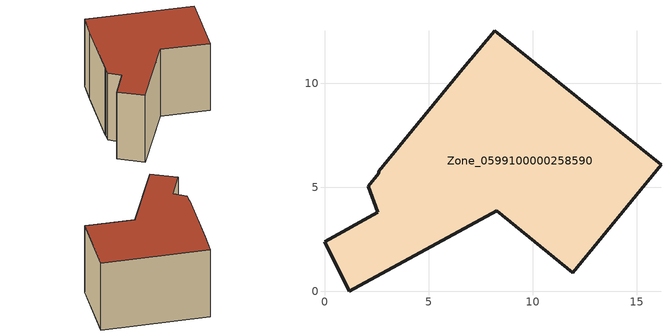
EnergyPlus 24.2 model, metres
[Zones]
Zone_0599100000258590
 floor ground (C_G): 2.6,5.77 6.64,10.71 8.18,12.54 16.17,6.1 11.94,0.9 8.28,3.87 1.18,0 0,2.38 2.56,3.81 2.1,5.06 2.61,5.68 z0
 wall outside (C_F): 6.64,10.71 2.6,5.77 2.61,5.68 2.1,5.06 2.56,3.81 0,2.38 1.18,0 8.28,3.87 11.94,0.9 16.17,6.1 8.18,12.54 6.64,10.71 z0:7.15
 roof outside (C_R): 1.18,0 8.28,3.87 11.94,0.9 16.17,6.1 8.18,12.54 6.64,10.71 2.6,5.77 2.61,5.68 2.1,5.06 2.56,3.81 0,2.38 z7.15
[BUILDING]
Pand.0599100000258590: North Axis=0; Terrain=City; Loads Convergence Tolerance Value=0.04; Temperature Convergence Tolerance Value=0.4; Solar Distribution=FullExterior; Maximum Number of Warmup Days=25; Minimum Number of Warmup Days=1
[Site:Location]
Rotterdam.The.Hague.AP_ZH_NLD Design_Conditions: Latitude=51.96; Longitude=4.45; Time Zone=1; Elevation=-4.5
[SITE:GROUNDTEMPERATURE:BUILDINGSURFACE]
18, 18, 18, 18, 18, 18, 18, 18, 18, 18, 18, 18
[MATERIAL] Thermal Absorptance=0.9; Solar Absorptance=0.7; Visible Absorptance=0.7
Name | Roughness | Thickness | Conductivity | Density | Specific Heat
G.TC.1946-1964 | MediumSmooth | 0.15 | 1 | 540 | 1210
F.TC.1946-1964 | Rough | 0.3 | 0.857143 | 1920 | 840
R.TC.1946-1964 | MediumRough | 0.2 | 0.235294 | 1500 | 1000
[CONSTRUCTION]
C_G: G.TC.1946-1964
C_F: F.TC.1946-1964
C_R: R.TC.1946-1964
[ZONE]
Zone_0599100000258590: Type=1; Multiplier=1; Ceiling Height=Autocalculate; Volume=Autocalculate; Floor Area=autocalculate; Part of Total Floor Area=Yes
[ZONEINFILTRATION:DESIGNFLOWRATE]
Infil_Zone_0599100000258590: Zone or ZoneList or Space or SpaceList=Zone_0599100000258590; Schedule=AlwaysOn; Design Flow Rate Calculation Method=Flow/Area; Flow Rate per Floor Area=0.003; Constant Term Coefficient=1; Temperature Term Coefficient=0; Velocity Term Coefficient=0; Velocity Squared Term Coefficient=0
[HVACTEMPLATE:ZONE:IDEALLOADSAIRSYSTEM]
Zone_0599100000258590: Maximum Heating Supply Air Temperature=50; Minimum Cooling Supply Air Temperature=13; Maximum Heating Supply Air Humidity Ratio=0.0156; Minimum Cooling Supply Air Humidity Ratio=0.0077; Heating Limit=NoLimit; Cooling Limit=NoLimit; Dehumidification Control Type=ConstantSensibleHeatRatio; Cooling Sensible Heat Ratio=0.7; Dehumidification Setpoint=60; Humidification Control Type=None; Humidification Setpoint=30; Outdoor Air Method=None; Outdoor Air Flow Rate per Person=0.00944; Outdoor Air Flow Rate per Zone Floor Area=0; Outdoor Air Flow Rate per Zone=0; Demand Controlled Ventilation Type=None; Outdoor Air Economizer Type=NoEconomizer; Heat Recovery Type=None; Sensible Heat Recovery Effectiveness=0.7; Latent Heat Recovery Effectiveness=0.65
[ZONECONTROL:THERMOSTAT]
ThermostatControl_Zone_0599100000258590: Zone or ZoneList=Zone_0599100000258590; Control Type Schedule=DualSetpointControlType; Control 1=Thermostat_Zone_0599100000258590; Temperature Difference Between Cutout And Setpoint=0
[THERMOSTATSETPOINT:DUALSETPOINT]
Thermostat_Zone_0599100000258590: Heating Setpoint Temperature Schedule=HeatingSetpoint_Zone_0599100000258590; Cooling Setpoint Temperature Schedule=CoolingSetpoint_Zone_0599100000258590
[SCHEDULE:COMPACT]
HeatingSetpoint_Zone_0599100000258590: Through: 12/31, For: AllDays, Until: 24:00, 21
CoolingSetpoint_Zone_0599100000258590: Through: 12/31, For: AllDays, Until: 24:00, 24
DualSetpointControlType: Through: 12/31, For: AllDays, Until: 24:00, 4
AlwaysOn: Through: 12/31, For: AllDays, Until: 24:00, 1
